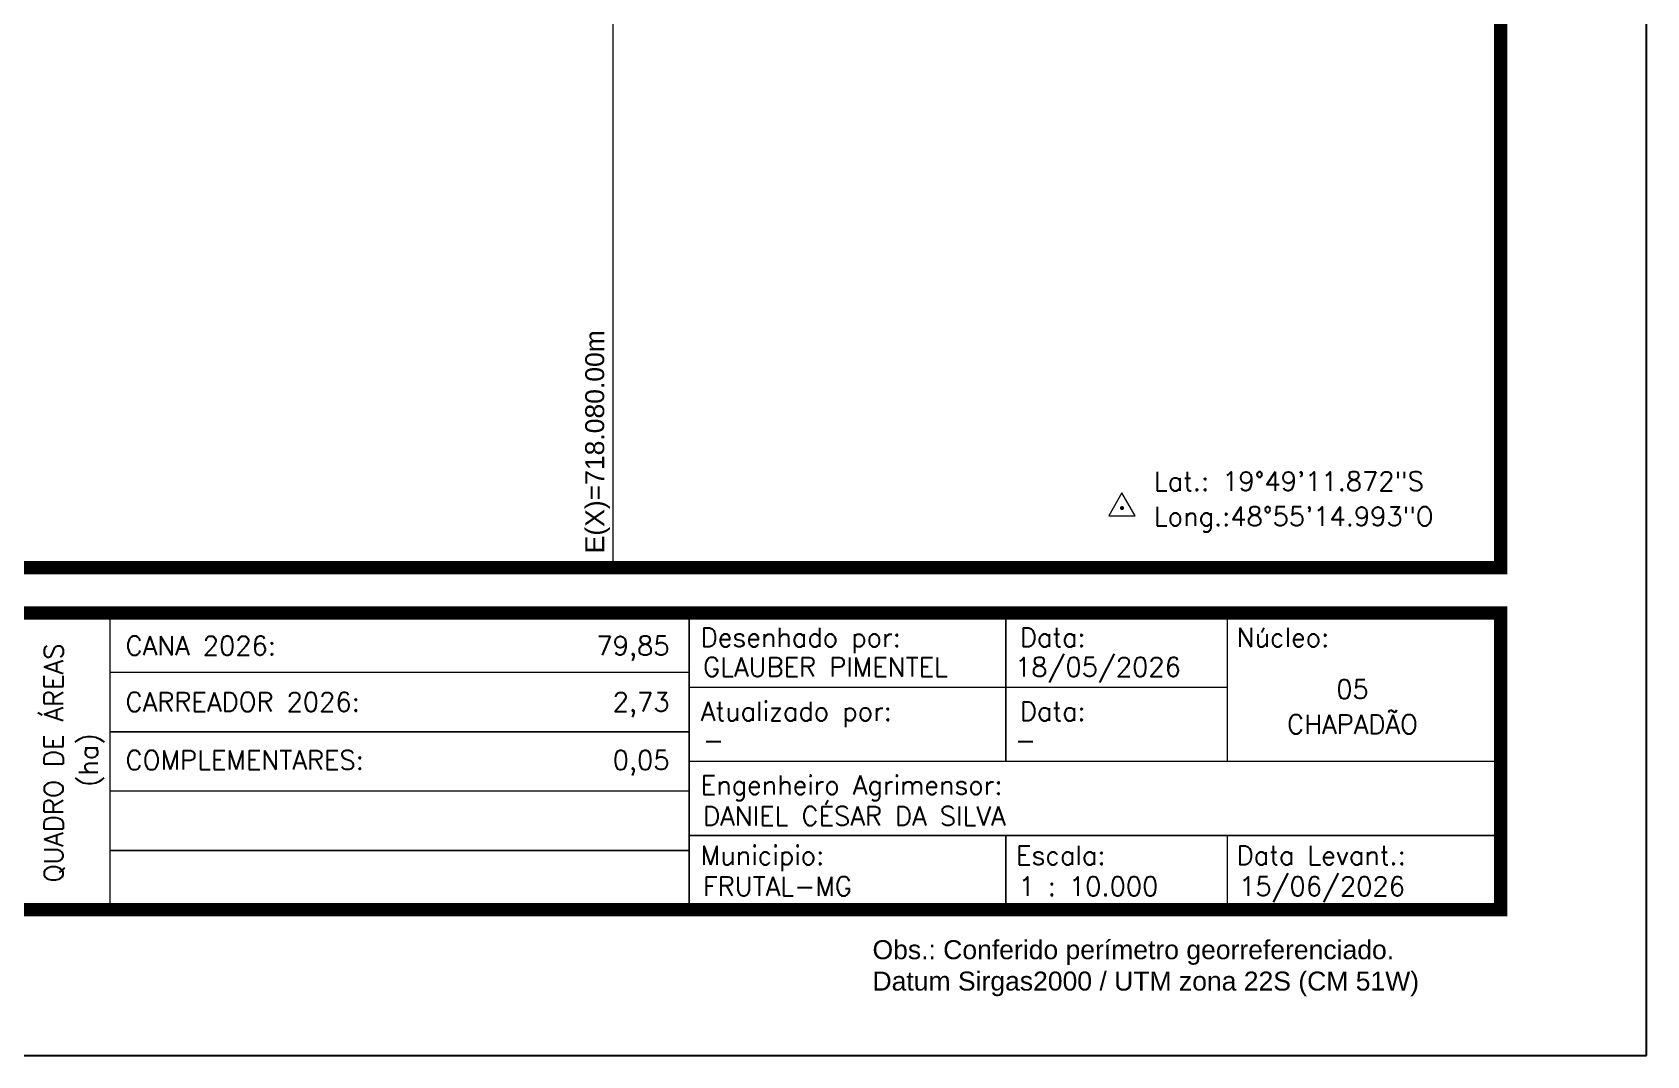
# Model space of a CAD drawing. Header units: millimetres. Extents: x 716688 to 718788, y 7805444 to 7808414.
# Drawn here: x 717682 to 718788, y 7805444 to 7806146 of the extents above; entities that cross this region are included whole.
import ezdxf
from ezdxf.enums import TextEntityAlignment as Align

# ---------------------------------------------------------------- set-up
doc = ezdxf.new("R2010")
doc.units = ezdxf.units.MM
doc.linetypes.add('LIN0', pattern=[0])
doc.layers.add('MALHA', color=253, linetype='Continuous', lineweight=13)
doc.layers.add('MARGEM', color=5, linetype='Continuous')
doc.layers.add('TEXTO', color=7, linetype='Continuous')
doc.styles.add('marcelo', font='arial.ttf')
doc.styles.add('SIMPLEX', font='simplex', dxfattribs={"height": 0.2})
doc.styles.get("Standard").update_dxf_attribs({"font": 'arial.ttf'})

msp = doc.modelspace()

# ---------------------------------------------------------------- linework, layer by layer
at = {"layer": 'MALHA'}
msp.add_line((718080, 7805778.8), (718080, 7806644.2), dxfattribs=at)
at = {"layer": 'MARGEM', "color": 174, "linetype": 'LIN0', "flags": 128}
msp.add_lwpolyline([(718787.9, 7805444.5), (718787.9, 7808414.5), (716687.9, 7808414.5), (716687.9, 7805444.5)], close=True, dxfattribs=at)
at = {"layer": 'MARGEM', "color": 174, "linetype": 'LIN0', "const_width": 9.09, "flags": 128}
for points in [[(718687.9, 7805778.8), (718687.9, 7808314.5), (716787.9, 7808314.5), (716787.9, 7805778.8)], [(716787.9, 7805747.8), (718687.9, 7805747.8), (718687.9, 7805544.5), (716787.9, 7805544.5)]]:
    msp.add_lwpolyline(points, close=True, dxfattribs=at)
at = {"layer": 'MARGEM', "color": 174, "linetype": 'LIN0', "const_width": 1.01, "flags": 128}
for points in [[(717735.3, 7805747.8), (717735.3, 7805546.9)], [(718132, 7805747.8), (718132, 7805546.9)], [(718348.9, 7805646.1), (718348.9, 7805747.8)], [(718500.6, 7805646.1), (718500.6, 7805747.8)], [(717735.3, 7805707.1), (718132, 7805707.1)], [(718132, 7805696.9), (718500.6, 7805696.9)], [(717735.3, 7805666.4), (718132, 7805666.4)], [(718132, 7805646.1), (718688.1, 7805646.1)], [(717735.3, 7805625.8), (718132, 7805625.8)], [(718132, 7805595.3), (718688, 7805595.3)], [(718348.9, 7805595.3), (718348.9, 7805544.9)], [(718500.6, 7805595.3), (718500.6, 7805544.9)], [(717735.3, 7805585.1), (718132, 7805585.1)]]:
    msp.add_lwpolyline(points, dxfattribs=at)
at = {"layer": 'TEXTO', "color": 7, "lineweight": 9, "flags": 128}
msp.add_lwpolyline([(718419.4, 7805814.4), (718437.5, 7805814.4), (718428.5, 7805830.1)], close=True, dxfattribs=at)
at = {"layer": 'TEXTO', "color": 7, "lineweight": 9, "const_width": 1.41, "flags": 128}
msp.add_lwpolyline([(718427.8, 7805819.7, -1), (718429.2, 7805819.7, -1)], format="xyb", close=True, dxfattribs=at)

# ---------------------------------------------------------------- texts
at = {"layer": 'MALHA'}
msp.add_text('E(X)=718.080.00m', height=13, rotation=90, dxfattribs=at).set_placement((718067.3, 7805941.6), align=Align.MIDDLE_RIGHT)
at = {"layer": 'MARGEM', "color": 7, "linetype": 'Continuous', "lineweight": 9}
for s, style, p in [('Desenhado por:', 'SIMPLEX', (718139.9, 7805737.6)), ('Data:', 'SIMPLEX', (718358.5, 7805737.6)), ('Núcleo:', 'SIMPLEX', (718507, 7805737.6)), ('Atualizado por:', 'SIMPLEX', (718139.9, 7805687)), ('Data:', 'SIMPLEX', (718358.5, 7805687)), ('Engenheiro Agrimensor:', 'SIMPLEX', (718139.9, 7805636.4)), ('Municipio:', 'SIMPLEX', (718139.9, 7805588.3)), ('Escala:', 'SIMPLEX', (718355.9, 7805588.3)), ('Data Levant.:', 'SIMPLEX', (718507, 7805588.3)), ('Obs.: Conferido perímetro georreferenciado.', 'marcelo', (718257.6, 7805523.6)), ('Datum Sirgas2000 / UTM zona 22S (CM 51W)', 'marcelo', (718257.6, 7805502.1))]:
    msp.add_text(s, height=13, dxfattribs=dict(at, style=style)).set_placement(p, align=Align.TOP_LEFT)
at = {"layer": 'MARGEM', "color": 7, "linetype": 'Continuous', "style": 'SIMPLEX'}
for s, p in [('QUADRO DE ÁREAS', (717696.6, 7805645.1)), ('(ha)', (717720.4, 7805647.1))]:
    msp.add_text(s, height=13, rotation=90, dxfattribs=at).set_placement(p, align=Align.MIDDLE_CENTER)
for s, p in [('CANA 2026:', (717745.9, 7805731.9)), ('GLAUBER PIMENTEL', (718141.5, 7805717.4)), ('18/05/2026', (718355.2, 7805717.4)), ('CARREADOR 2026:', (717745.9, 7805693.4)), ('-', (718141.5, 7805667.1)), ('-', (718355.2, 7805667.1)), ('COMPLEMENTARES:', (717745.9, 7805653.5)), ('DANIEL CÉSAR DA SILVA', (718141.5, 7805615.2)), ('15/06/2026', (718508.7, 7805567.1)), ('FRUTAL-MG', (718141.5, 7805567.1)), ('1 : 10.000', (718357.6, 7805567.1))]:
    msp.add_text(s, height=13, dxfattribs=at).set_placement(p, align=Align.TOP_LEFT)
for s, p in [('79,85', (718118.6, 7805731.9)), ('2,73', (718118.6, 7805693.4)), ('0,05', (718118.6, 7805653.5))]:
    msp.add_text(s, height=13, dxfattribs=at).set_placement(p, align=Align.TOP_RIGHT)
for s, p in [('05', (718586.4, 7805695.6)), ('CHAPADÃO', (718586.4, 7805671.6))]:
    msp.add_text(s, height=13, dxfattribs=at).set_placement(p, align=Align.MIDDLE_CENTER)
at = {"layer": 'TEXTO', "linetype": 'ByBlock', "style": 'SIMPLEX'}
for s, p in [('Lat.: 19%%D49\'11.872"S', (718450.3, 7805831.6, 656.8)), ('Long.:48%%D55\'14.993"O', (718450.3, 7805807.5, 656.8))]:
    msp.add_text(s, height=13, dxfattribs=at).set_placement(p)

doc.saveas('drawing.dxf')
